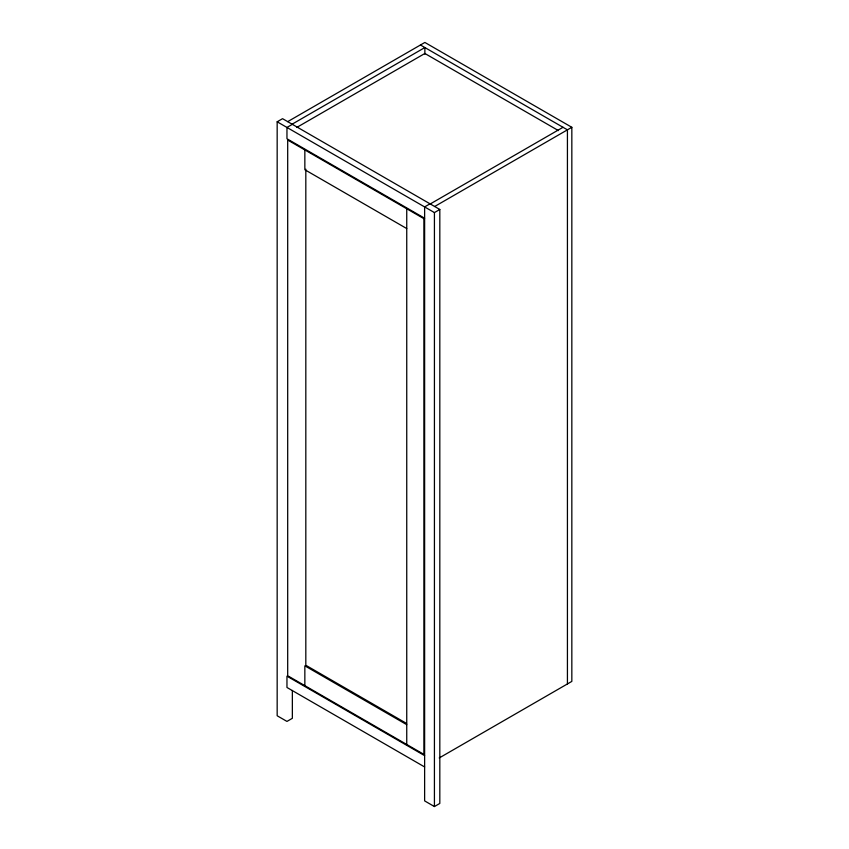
<?xml version="1.0" encoding="UTF-8"?>
<svg xmlns="http://www.w3.org/2000/svg" width="849" height="849" viewBox="0 0 849 849"><rect width="100%" height="100%" fill="white"/><g stroke="black" fill="none" stroke-linecap="round" stroke-linejoin="round"><path stroke-width="1.27" d="M292.353 690.46L292.353 718.307L286.962 721.417L277.167 715.76L277.167 121.789L282.547 118.68L439.814 209.47L439.814 803.441L434.423 806.55L424.627 800.894L424.627 206.923L430.008 203.813M287.694 121.64L424.871 42.45L571.833 127.297L571.833 681.397L439.241 757.945M292.109 124.187L424.871 47.544L424.871 54.166M292.353 124.336L286.962 127.446L286.962 138.758L424.627 218.235M296.683 127.488L424.871 53.476L558.451 130.608M430.252 203.951L563.014 127.297M434.667 206.498L571.833 127.297M277.167 121.789L434.423 212.579L439.814 209.47M420.457 44.997L567.429 129.844L567.429 683.933M406.745 228.561L304.844 169.726L304.844 149.933M406.575 723.444L305.82 665.266L305.82 169.163M406.745 724.664L304.844 665.839L304.844 685.631M424.627 755.642L286.962 676.165L286.962 687.478L424.627 766.955M434.423 212.579L434.423 806.55M406.745 208.758L406.745 744.467M423.884 218.66L287.694 140.032L287.694 675.74L423.884 754.368L423.884 218.66"/></g></svg>
